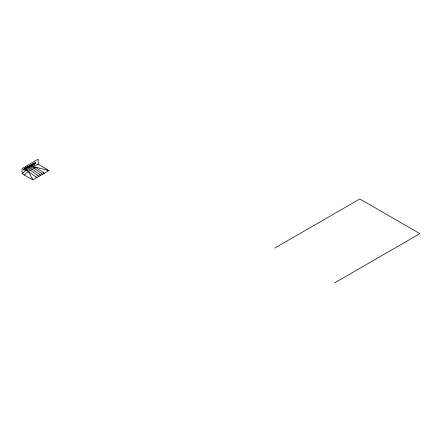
<?xml version="1.0" encoding="UTF-8"?>
<svg xmlns="http://www.w3.org/2000/svg" width="442" height="442" viewBox="0 0 442 442"><rect width="100%" height="100%" fill="white"/><g stroke="black" fill="none" stroke-linecap="round" stroke-linejoin="round"><path stroke-width="0.66" d="M32.332 165.33C32.675 164.794 32.023 164.7 32.642 164.418M32.283 165.258L32.481 164.943M28.282 166.971L28.144 167.452M30.608 166.076C30.227 167.507 30.675 164.369 30.813 166.198M29.432 166.722C28.852 166.916 30.222 166.352 29.459 166.474M30.2 166.463L30.122 165.827L30.338 166.523M32.167 165.33C30.863 164.562 32.68 165.407 32.294 164.744M30.084 166.512C29.288 166.247 30.31 166.015 30.117 166.584M29.559 166.126L29.885 166.772L30.139 165.838M29.968 166.181C30.592 165.546 29.608 166.59 30.448 166.341M31.702 165.435L31.62 165.772L31.874 164.838M30.365 166.004L29.868 166.032M31.929 165.573L31.934 165.457M29.172 167.187C28.398 167.457 29.481 166.811 29.614 166.198M28.901 167.303L29.542 166.965M27.769 167.12C27.769 168.645 27.443 166.181 27.89 167.932M28.708 167.452C28.194 168.043 28.741 165.7 29.172 167.148M30.829 166.209L30.586 166.314M28.852 167.175L28.747 166.523L28.603 167.507M28.724 167.424L28.697 166.728L28.708 167.115M27.984 167.391L28.166 167.314M30.818 165.501L30.487 166.231M29.752 165.977L30.205 165.75L30.526 166.402M29.874 166.761L30.194 166.573M31.487 164.977C30.968 167.733 30.951 163.546 30.979 166.048M28.503 166.844C28.299 166.617 28.073 167.595 27.896 167.921M27.802 167.645L28.078 167.054M30.614 165.761L30.702 165.413M32.089 165.319L31.713 165.186M28.128 167.457L28.166 166.883M28.106 167.684L28.465 166.877M28.526 167.314L28.896 167.026M30.863 165.982L31.813 165.496M31.984 164.905L31.957 165.164M29.586 166.512L29.691 166.894M28.686 167.22L32.946 164.706M27.752 167.656L27.874 167.175L27.896 167.722M30.957 165.899C31.255 164.573 31.023 166.623 31.321 165.253M31.249 165.22L31.045 165.927M31.818 165.12L32.073 165.518M35.642 162.656L34.354 164.153L35.868 162.783L34.128 163.054L25.835 167.844L34.354 163.181L35.868 162.783M26.15 170.176L22.1 173.678L32.857 179.888L48.996 170.573L38.239 164.363L33.575 165.888L26.15 170.176L36.907 177.551L35.73 176.872M24.376 174.993L28.426 171.49L35.857 167.203L48.996 170.573L47.023 170.242M31.686 165.043L32.051 164.816L31.901 165.153M25.443 169.247L25.443 170.187L25.443 169.247L23.874 169.894L23.874 169.054L25.222 168.275L25.222 167.209L25.835 166.855L26.061 167.971M25.222 167.209L26.061 166.982M23.874 169.054L25.443 168.408L25.443 167.341M28.614 167.065L28.923 167.082M23.874 169.894L25.222 169.12M27.614 167.789L25.835 168.811L34.354 164.153M25.222 170.06L26.061 169.833L26.061 168.943M25.443 170.187L26.061 169.833M23.835 172.678L22.1 173.678L22.1 168.501L38.239 159.186L38.239 164.363L37.073 165.032M27.293 170.678L33.575 167.054L35.371 168.087M274.664 248.139L359.832 198.966L419.9 233.641L334.732 282.814M28.216 167.75L28.045 167.319M32.377 164.794L32.631 164.628M43.139 172.573L44.333 173.264L33.575 165.888L33.575 167.054M41.41 173.645L42.542 174.297L34.062 168.236M28.05 167.07L28.238 167.524M39.631 174.684L40.747 175.33L32.272 169.275M37.835 175.723L38.957 176.369L30.476 170.308M32.178 178.778L32.857 179.888L28.426 171.49M28.702 166.728L28.896 167.004M24.1 169.181L24.1 170.026"/></g></svg>
